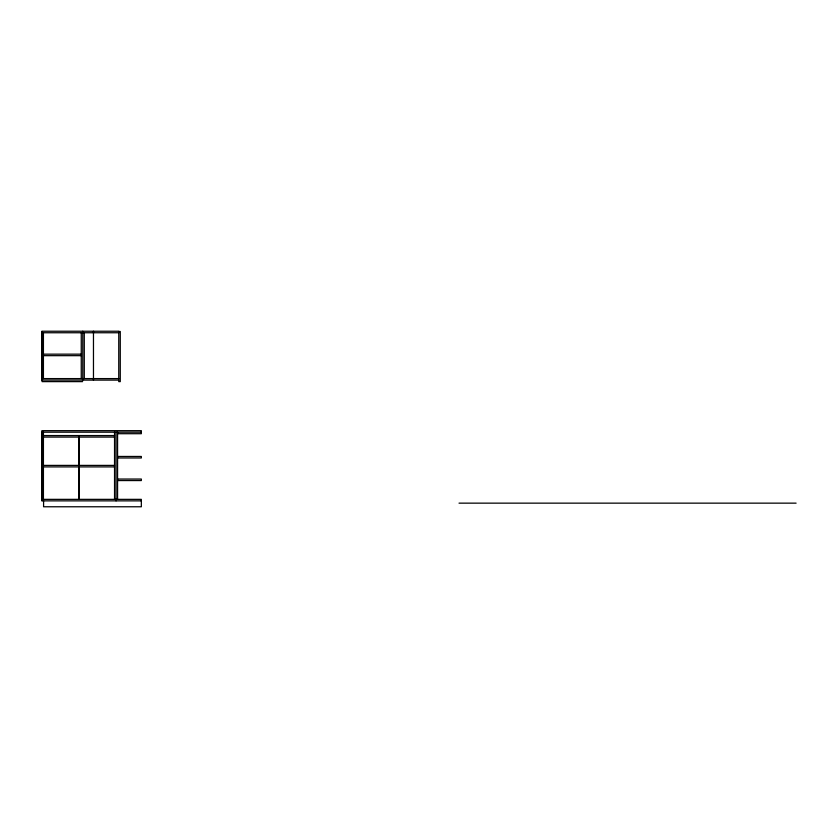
<?xml version="1.0" encoding="UTF-8"?>
<svg xmlns="http://www.w3.org/2000/svg" width="838" height="838" viewBox="0 0 838 838"><rect width="100%" height="100%" fill="white"/><g stroke="black" fill="none" stroke-linecap="round" stroke-linejoin="round"><path stroke-width="1.26" d="M118.755 331.492L120.274 331.492L120.274 381.625L118.755 381.625L118.755 331.23L41.9 331.23L41.9 380.106L118.755 380.106M41.9 332.749L118.755 332.749M43.419 354.16L81.255 354.16M43.419 355.668L81.255 355.668M41.9 378.598L118.755 378.598M82.606 381.625L42.068 381.625L42.068 331.492M41.9 432.188L141.339 432.188M117.571 433.707L141.339 433.707L141.339 430.669L41.9 430.669L41.9 500.862L141.339 500.862M43.419 435.561L114.544 435.561M43.419 437.08L114.544 437.08M117.571 456.459L141.339 456.459L141.339 457.977L117.571 457.977M43.419 465.394L114.544 465.394M43.419 466.902L114.544 466.902M117.571 479.043L141.339 479.043L141.339 480.562L117.571 480.562M41.9 499.354L141.339 499.354L141.339 506.77L43.586 506.77L43.586 500.862M459.025 503.146L796.1 503.146M117.571 432.188L117.571 499.354M116.053 432.188L116.053 500.862M114.544 432.188L114.544 499.354M93.468 331.23L93.468 380.106M84.282 332.749L84.282 378.598M82.773 331.23L82.773 380.106M81.255 332.749L81.255 378.598M79.149 436.441L79.149 499.417M78.814 436.441L78.814 499.417M43.419 332.749L43.419 378.598M43.419 432.188L43.419 499.354M42.068 433.875L42.068 500.695"/></g></svg>
